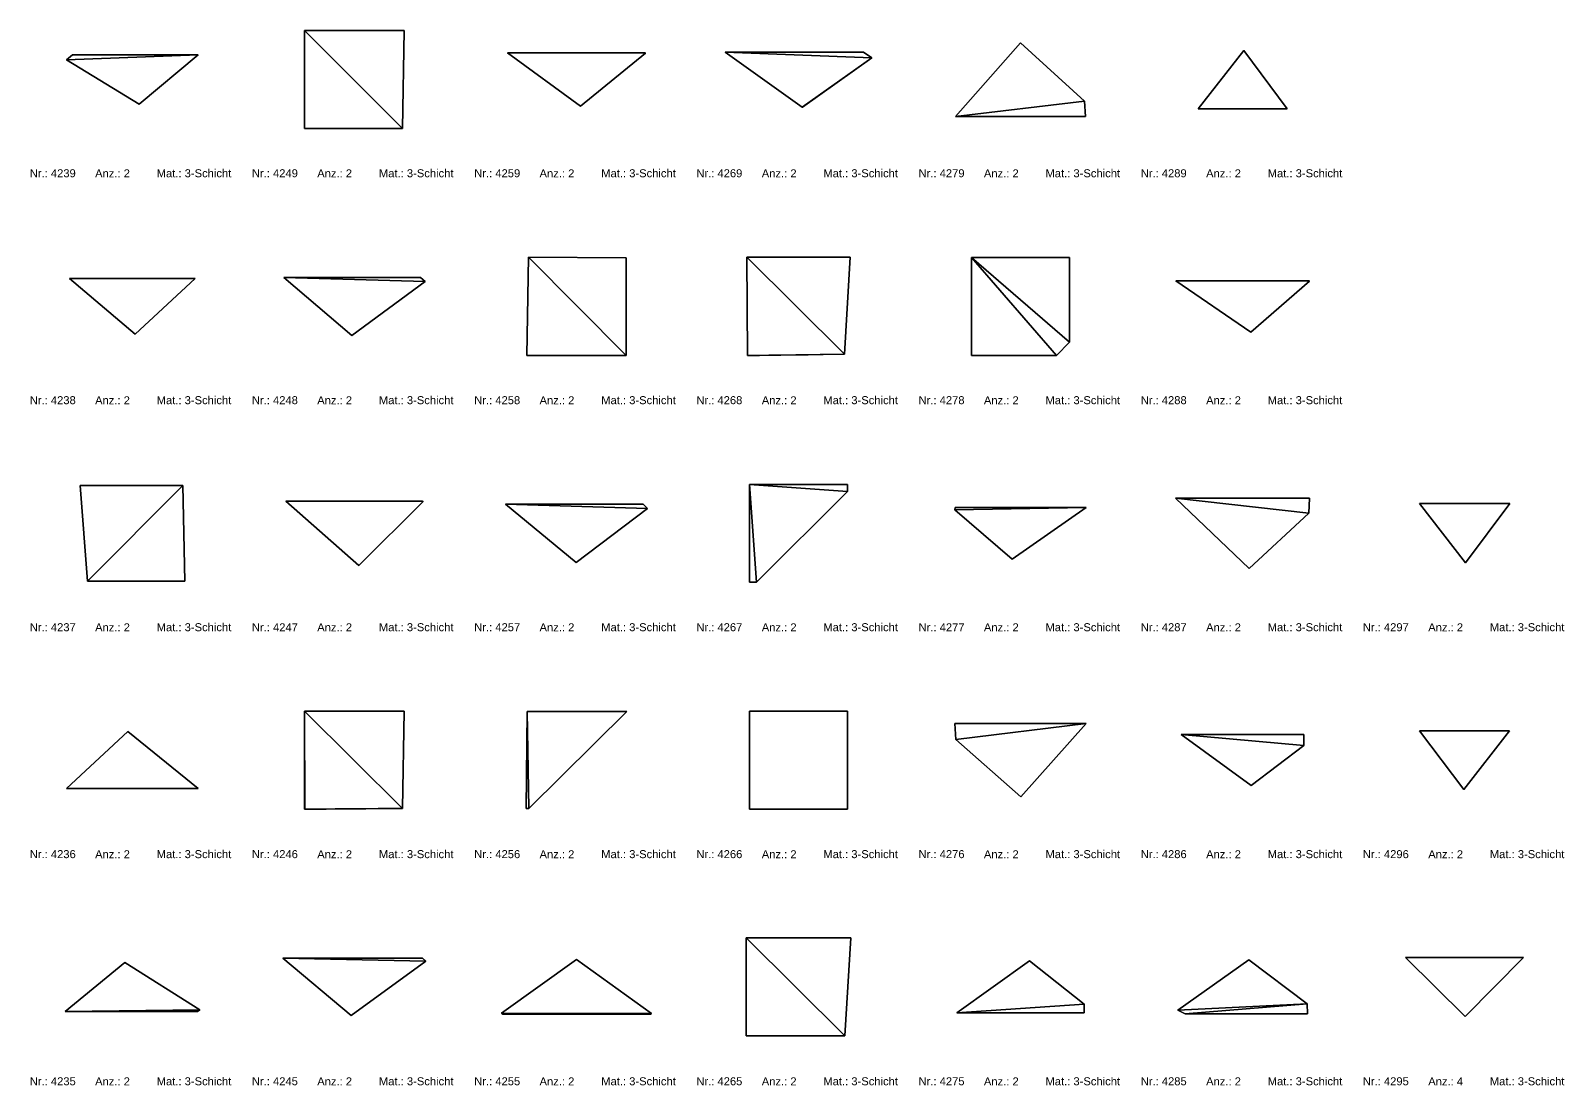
# Model space of a CAD drawing. Header units: millimetres. Extents: x -1099 to 66227, y -20588 to 1633.
# Drawn here: x 50685 to 66227, y -9081 to 1614 of the extents above; entities that cross this region are included whole.
import ezdxf

# ---------------------------------------------------------------- set-up
doc = ezdxf.new("R2010")
doc.units = ezdxf.units.MM
doc.header["$LTSCALE"] = 12.5
doc.layers.add('CURVES', color=1, linetype='Continuous', true_color=0xff0000)
doc.layers.add('TEXT', color=1, linetype='Continuous', true_color=0xff0000)
doc.styles.add('ARIAL_REGULAR', font='arial.ttf')

msp = doc.modelspace()

# ---------------------------------------------------------------- texts
at = {"layer": 'TEXT', "attachment_point": 7, "style": 'ARIAL_REGULAR'}
for s, insert, char_height, width in [('Nr.: 4239', (50676, 126), 81.1, 1080.49), ('Anz.: 2', (51338, 126), 81.1, 853.81), ('Mat.: 3-Schicht', (51962, 126), 81.15, 1665.28), ('Nr.: 4249', (52927, 126), 81.1, 1080.49), ('Anz.: 2', (53589, 126), 81.1, 853.81), ('Mat.: 3-Schicht', (54214, 126), 81.15, 1665.28), ('Nr.: 4259', (55180, 126), 81.1, 1080.49), ('Anz.: 2', (55842, 126), 81.1, 853.81), ('Mat.: 3-Schicht', (56467, 126), 81.15, 1665.28), ('Nr.: 4269', (57431, 126), 81.1, 1080.49), ('Anz.: 2', (58094, 126), 81.1, 853.81), ('Mat.: 3-Schicht', (58718, 126), 81.15, 1665.28), ('Nr.: 4279', (59683, 126), 81.1, 1080.49), ('Anz.: 2', (60345, 126), 81.1, 853.81), ('Mat.: 3-Schicht', (60969, 126), 81.15, 1665.28), ('Nr.: 4289', (61934, 126), 81.1, 1080.49), ('Anz.: 2', (62597, 126), 81.1, 853.81), ('Mat.: 3-Schicht', (63221, 126), 81.15, 1665.28), ('Nr.: 4238', (50676, -2175), 81.1, 1080.49), ('Anz.: 2', (51338, -2175), 81.1, 853.81), ('Mat.: 3-Schicht', (51962, -2175), 81.15, 1665.28), ('Nr.: 4248', (52927, -2175), 81.1, 1080.49), ('Anz.: 2', (53589, -2175), 81.1, 853.81), ('Mat.: 3-Schicht', (54214, -2175), 81.15, 1665.28), ('Nr.: 4258', (55180, -2175), 81.1, 1080.49), ('Anz.: 2', (55842, -2175), 81.1, 853.81), ('Mat.: 3-Schicht', (56467, -2175), 81.15, 1665.28), ('Nr.: 4268', (57431, -2175), 81.1, 1080.49), ('Anz.: 2', (58094, -2175), 81.1, 853.81), ('Mat.: 3-Schicht', (58718, -2175), 81.15, 1665.28), ('Nr.: 4278', (59683, -2175), 81.1, 1080.49), ('Anz.: 2', (60345, -2175), 81.1, 853.81), ('Mat.: 3-Schicht', (60969, -2175), 81.15, 1665.28), ('Nr.: 4288', (61934, -2175), 81.1, 1080.49), ('Anz.: 2', (62597, -2175), 81.1, 853.81), ('Mat.: 3-Schicht', (63221, -2175), 81.15, 1665.28), ('Nr.: 4237', (50676, -4477), 81.1, 1079.61), ('Anz.: 2', (51338, -4477), 81.1, 853.81), ('Mat.: 3-Schicht', (51962, -4477), 81.15, 1665.28), ('Nr.: 4247', (52927, -4477), 81.1, 1079.61), ('Anz.: 2', (53589, -4477), 81.1, 853.81), ('Mat.: 3-Schicht', (54214, -4477), 81.15, 1665.28), ('Nr.: 4257', (55180, -4477), 81.1, 1079.61), ('Anz.: 2', (55842, -4477), 81.1, 853.81), ('Mat.: 3-Schicht', (56467, -4477), 81.15, 1665.28), ('Nr.: 4267', (57431, -4477), 81.1, 1079.61), ('Anz.: 2', (58094, -4477), 81.1, 853.81), ('Mat.: 3-Schicht', (58718, -4477), 81.15, 1665.28), ('Nr.: 4277', (59683, -4477), 81.1, 1079.61), ('Anz.: 2', (60345, -4477), 81.1, 853.81), ('Mat.: 3-Schicht', (60969, -4477), 81.15, 1665.28), ('Nr.: 4287', (61934, -4477), 81.1, 1079.61), ('Anz.: 2', (62597, -4477), 81.1, 853.81), ('Mat.: 3-Schicht', (63221, -4477), 81.15, 1665.28), ('Nr.: 4297', (64185, -4477), 81.1, 1079.61), ('Anz.: 2', (64848, -4477), 81.1, 853.81), ('Mat.: 3-Schicht', (65472, -4477), 81.15, 1665.28), ('Nr.: 4236', (50676, -6778), 81.1, 1079.61), ('Anz.: 2', (51338, -6778), 81.1, 853.81), ('Mat.: 3-Schicht', (51962, -6778), 81.15, 1665.28), ('Nr.: 4246', (52927, -6778), 81.1, 1079.61), ('Anz.: 2', (53589, -6778), 81.1, 853.81), ('Mat.: 3-Schicht', (54214, -6778), 81.15, 1665.28), ('Nr.: 4256', (55180, -6778), 81.1, 1079.61), ('Anz.: 2', (55842, -6778), 81.1, 853.81), ('Mat.: 3-Schicht', (56467, -6778), 81.15, 1665.28), ('Nr.: 4266', (57431, -6778), 81.1, 1079.61), ('Anz.: 2', (58094, -6778), 81.1, 853.81), ('Mat.: 3-Schicht', (58718, -6778), 81.15, 1665.28), ('Nr.: 4276', (59683, -6778), 81.1, 1079.61), ('Anz.: 2', (60345, -6778), 81.1, 853.81), ('Mat.: 3-Schicht', (60969, -6778), 81.15, 1665.28), ('Nr.: 4286', (61934, -6778), 81.1, 1079.61), ('Anz.: 2', (62597, -6778), 81.1, 853.81), ('Mat.: 3-Schicht', (63221, -6778), 81.15, 1665.28), ('Nr.: 4296', (64185, -6778), 81.1, 1079.61), ('Anz.: 2', (64848, -6778), 81.1, 853.81), ('Mat.: 3-Schicht', (65472, -6778), 81.15, 1665.28), ('Nr.: 4235', (50676, -9081), 81.1, 1081.37), ('Anz.: 2', (51338, -9081), 81.1, 853.81), ('Mat.: 3-Schicht', (51962, -9081), 81.15, 1665.28), ('Nr.: 4245', (52927, -9081), 81.1, 1081.37), ('Anz.: 2', (53589, -9081), 81.1, 853.81), ('Mat.: 3-Schicht', (54214, -9081), 81.15, 1665.28), ('Nr.: 4255', (55180, -9081), 81.1, 1081.37), ('Anz.: 2', (55842, -9081), 81.1, 853.81), ('Mat.: 3-Schicht', (56467, -9081), 81.15, 1665.28), ('Nr.: 4265', (57431, -9081), 81.1, 1081.37), ('Anz.: 2', (58094, -9081), 81.1, 853.81), ('Mat.: 3-Schicht', (58718, -9081), 81.15, 1665.28), ('Nr.: 4275', (59683, -9081), 81.1, 1081.37), ('Anz.: 2', (60345, -9081), 81.1, 853.81), ('Mat.: 3-Schicht', (60969, -9081), 81.15, 1665.28), ('Nr.: 4285', (61934, -9081), 81.1, 1081.37), ('Anz.: 2', (62597, -9081), 81.1, 853.81), ('Mat.: 3-Schicht', (63221, -9081), 81.15, 1665.28), ('Nr.: 4295', (64185, -9081), 81.1, 1081.37), ('Anz.: 4', (64848, -9081), 81.1, 854.69), ('Mat.: 3-Schicht', (65472, -9081), 81.15, 1665.28)]:
    msp.add_mtext(s, dxfattribs=dict(at, insert=insert, char_height=char_height, width=width))

# ---------------------------------------------------------------- meshes
at = {"layer": 'CURVES'}
mesh = msp.add_polyface(dxfattribs=at)
corners = [(54471, 1614), (54471, 1614), (54471, 1614), (53461, 1614), (53461, 1614), (53461, 1614), (53461, 1614, 100), (53461, 1614, 100), (53461, 1614, 100), (54471, 1614, 100), (54471, 1614, 100), (54471, 1614, 100), (53461, 620), (53461, 620), (53461, 620), (53461, 620, 100), (53461, 620, 100), (53461, 620, 100), (54452, 620), (54452, 620), (54452, 620), (54452, 620, 100), (54452, 620, 100), (54452, 620, 100)]
mesh.append_faces([[corners[k] for k in face] for face in [(9, 0, 4, 7), (3, 13, 15, 8), (16, 12, 19, 21), (11, 22, 18, 1), (5, 20, 14, 14), (20, 5, 2, 2), (23, 6, 17, 17), (6, 23, 10, 10)]])
mesh = msp.add_polyface(dxfattribs=at)
corners = [(61365, 900), (61365, 900), (61365, 900), (60715, 1490), (60715, 1490), (60715, 1490), (60715, 1490, 100), (60715, 1490, 100), (60715, 1490, 100), (61365, 900, 100), (61365, 900, 100), (61365, 900, 100), (60056, 744), (60056, 744), (60056, 744), (60056, 744, 100), (60056, 744, 100), (60056, 744, 100), (61375, 744), (61375, 744), (61375, 744), (61375, 744, 100), (61375, 744, 100), (61375, 744, 100)]
mesh.append_faces([[corners[k] for k in face] for face in [(0, 4, 7, 9), (8, 3, 13, 15), (16, 12, 19, 21), (18, 1, 11, 22), (2, 20, 14, 14), (14, 5, 2, 2), (10, 6, 17, 17), (17, 23, 10, 10)]])
mesh = msp.add_polyface(dxfattribs=at)
corners = [(62980, 1414), (62980, 1414), (62980, 1414), (62515, 820), (62515, 820), (62515, 820), (62515, 820, 100), (62515, 820, 100), (62515, 820, 100), (62980, 1414, 100), (62980, 1414, 100), (62980, 1414, 100), (63417, 820), (63417, 820), (63417, 820), (63417, 820, 100), (63417, 820, 100), (63417, 820, 100)]
mesh.append_faces([[corners[k] for k in face] for face in [(0, 4, 7, 9), (8, 3, 13, 15), (12, 1, 11, 16), (14, 5, 2, 2), (10, 6, 17, 17)]])
mesh = msp.add_polyface(dxfattribs=at)
corners = [(52383, 1367), (52383, 1367), (52383, 1367), (51110, 1367), (51110, 1367), (51110, 1367), (51110, 1367, 100), (51110, 1367, 100), (51110, 1367, 100), (52383, 1367, 100), (52383, 1367, 100), (52383, 1367, 100), (51049, 1317), (51049, 1317), (51049, 1317), (51049, 1317, 100), (51049, 1317, 100), (51049, 1317, 100), (51784, 867), (51784, 867), (51784, 867), (51784, 867, 100), (51784, 867, 100), (51784, 867, 100)]
mesh.append_faces([[corners[k] for k in face] for face in [(9, 0, 4, 7), (3, 13, 15, 8), (16, 12, 19, 21), (18, 1, 11, 22), (2, 20, 14, 14), (14, 5, 2, 2), (10, 6, 17, 17), (17, 23, 10, 10)]])
mesh = msp.add_polyface(dxfattribs=at)
corners = [(56915, 1386, 50), (56915, 1386, 25), (56915, 1386, 50), (56915, 1386, 25), (56915, 1386, 12), (56915, 1386, 25), (56915, 1386, 12), (56913, 1387, 50), (56913, 1387, 50), (56913, 1387, 25), (56913, 1387, 25), (56913, 1388, 25), (56913, 1387, 12), (56913, 1388, 12), (56913, 1387, 75), (56913, 1387, 75), (56913, 1387, 88), (56913, 1388, 75), (56913, 1388, 88), (56915, 1386, 75), (56915, 1386, 75), (56915, 1386, 88), (56915, 1386, 75), (56915, 1386, 88), (56913, 1388), (56913, 1388), (56913, 1388), (55517, 1388), (55517, 1388), (55517, 1388), (55517, 1388, 100), (55517, 1388, 100), (55517, 1388, 100), (56913, 1388, 100), (56913, 1388, 100), (56913, 1388, 100), (56257, 847), (56257, 847), (56257, 847), (56257, 847, 100), (56257, 847, 100), (56257, 847, 100), (56915, 1386), (56915, 1386), (56915, 1386), (56915, 1386, 100), (56915, 1386, 100), (56915, 1386, 100)]
mesh.append_faces([[corners[k] for k in face] for face in [(24, 28, 31, 33), (39, 32, 27, 37), (40, 36, 43, 45), (21, 23, 22, 20), (19, 20, 2, 0), (0, 2, 3, 1), (3, 5, 6, 4), (18, 16, 15, 17), (15, 14, 7, 8), (8, 7, 9, 10), (11, 10, 12, 13), (5, 42, 6, 6), (4, 6, 42, 42), (5, 22, 46, 42), (1, 3, 4, 4), (9, 1, 4, 12), (5, 3, 2, 2), (42, 25, 12, 4), (22, 5, 2, 2), (23, 46, 22, 22), (21, 46, 23, 23), (2, 20, 22, 22), (35, 46, 21, 16), (20, 19, 21, 21), (19, 0, 7, 14), (19, 14, 16, 21), (0, 1, 9, 7), (12, 10, 9, 9), (11, 13, 25, 25), (11, 25, 17, 17), (25, 13, 12, 12), (11, 8, 10, 10), (17, 15, 8, 8), (16, 14, 15, 15), (16, 18, 35, 35), (17, 35, 18, 18), (35, 17, 25, 25), (17, 8, 11, 11), (29, 44, 38, 38), (44, 29, 26, 26), (47, 30, 41, 41), (30, 47, 34, 34)]])
mesh = msp.add_polyface(dxfattribs=at)
corners = [(59126, 1396), (59126, 1396), (59126, 1396), (57724, 1396), (57724, 1396), (57724, 1396), (57724, 1396, 100), (57724, 1396, 100), (57724, 1396, 100), (59126, 1396, 100), (59126, 1396, 100), (59126, 1396, 100), (58505, 838), (58505, 838), (58505, 838), (58505, 838, 100), (58505, 838, 100), (58505, 838, 100), (58506, 838), (58506, 838), (58506, 838), (58506, 838, 100), (58506, 838, 100), (58506, 838, 100), (59208, 1339), (59208, 1339), (59208, 1339), (59208, 1339, 100), (59208, 1339, 100), (59208, 1339, 100)]
mesh.append_faces([[corners[k] for k in face] for face in [(7, 9, 0, 4), (3, 13, 15, 8), (16, 12, 19, 21), (27, 22, 18, 18), (18, 25, 27, 27), (11, 28, 24, 24), (24, 1, 11, 11), (26, 20, 14, 14), (2, 26, 5, 5), (14, 5, 26, 26), (29, 6, 17, 17), (6, 29, 10, 10), (23, 29, 17, 17)]])
mesh = msp.add_polyface(dxfattribs=at)
corners = [(56720, -690), (56720, -690), (56720, -690), (55730, -684), (55730, -684), (55730, -684), (55730, -684, 100), (55730, -684, 100), (55730, -684, 100), (56720, -690, 100), (56720, -690, 100), (56720, -690, 100), (55712, -1681), (55712, -1681), (55712, -1681), (55712, -1681, 100), (55712, -1681, 100), (55712, -1681, 100), (56720, -1681), (56720, -1681), (56720, -1681), (56720, -1681, 100), (56720, -1681, 100), (56720, -1681, 100)]
mesh.append_faces([[corners[k] for k in face] for face in [(9, 0, 4, 7), (8, 3, 13, 15), (16, 12, 19, 21), (22, 18, 1, 11), (5, 20, 14, 14), (20, 5, 2, 2), (23, 6, 17, 17), (6, 23, 10, 10)]])
mesh = msp.add_polyface(dxfattribs=at)
corners = [(58440, -1674, 50), (57950, -1681, 50), (57950, -1681, 25), (57950, -1681, 50), (57950, -1681, 25), (57950, -1681, 12), (57949, -1681, 25), (57949, -1681, 12), (57949, -1681, 6), (57949, -1681, 12), (57949, -1681, 6), (57949, -1681, 3), (57949, -1681, 6), (57949, -1681, 3), (58440, -1674, 25), (58072, -1679, 50), (58072, -1679, 25), (58686, -1671, 50), (58072, -1679, 12), (57950, -1681, 25), (57950, -1681, 12), (57950, -1681, 12), (58072, -1679, 6), (57981, -1680, 12), (57950, -1681, 6), (57981, -1680, 6), (58440, -1674, 12), (58256, -1677, 25), (58256, -1677, 12), (58686, -1671, 25), (58563, -1673, 50), (58563, -1673, 25), (57981, -1680, 3), (57950, -1681, 6), (57950, -1681, 3), (57950, -1681, 3), (57950, -1681, 12), (57950, -1681, 6), (57950, -1681, 6), (57950, -1681, 25), (57950, -1681, 12), (57981, -1680, 2), (57958, -1681, 3), (57950, -1681, 2), (57958, -1681, 2), (58072, -1679, 3), (58027, -1680, 6), (58027, -1680, 3), (58256, -1677, 6), (58164, -1678, 12), (58164, -1678, 6), (58440, -1674, 75), (57950, -1681, 75), (58072, -1679, 75), (58072, -1679, 88), (57950, -1681, 88), (57950, -1681, 75), (57950, -1681, 88), (57950, -1681, 75), (58072, -1679, 94), (57950, -1681, 94), (57981, -1680, 88), (57981, -1680, 94), (58440, -1674, 88), (58256, -1677, 75), (58256, -1677, 88), (58686, -1671, 75), (58563, -1673, 75), (57981, -1680, 97), (57950, -1681, 97), (57950, -1681, 94), (57950, -1681, 97), (57950, -1681, 94), (57950, -1681, 88), (57950, -1681, 94), (57950, -1681, 88), (57950, -1681, 75), (57950, -1681, 88), (57981, -1680, 98), (57950, -1681, 98), (57958, -1681, 97), (57958, -1681, 98), (58072, -1679, 97), (58027, -1680, 94), (58027, -1680, 97), (58256, -1677, 94), (58164, -1678, 88), (58164, -1678, 94), (57949, -1681, 75), (57949, -1681, 88), (57949, -1681, 94), (57949, -1681, 88), (57949, -1681, 94), (57949, -1681, 97), (57949, -1681, 94), (57949, -1681, 97), (58990, -684), (58990, -684), (58990, -684), (57942, -684), (57942, -684), (57942, -684), (57942, -684, 100), (57942, -684, 100), (57942, -684, 100), (58990, -684, 100), (58990, -684, 100), (58990, -684, 100), (57949, -1681), (57949, -1681), (57949, -1681), (57949, -1681, 100), (57949, -1681, 100), (57949, -1681, 100), (58932, -1668), (58932, -1668), (58932, -1668), (58932, -1668, 100), (58932, -1668, 100), (58932, -1668, 100), (57950, -1681), (57950, -1681), (57950, -1681, 100), (57950, -1681, 100)]
mesh.append_faces([[corners[k] for k in face] for face in [(96, 100, 103, 105), (111, 104, 99, 109), (87, 59, 54, 86), (85, 87, 86, 65), (86, 54, 53, 53), (64, 65, 86, 86), (53, 64, 86, 86), (63, 65, 64, 51), (84, 68, 62, 83), (82, 84, 83, 59), (81, 79, 71, 80), (78, 81, 80, 68), (71, 69, 60, 70), (80, 71, 70, 70), (62, 68, 80, 80), (70, 62, 80, 80), (70, 60, 57, 57), (61, 62, 70, 70), (57, 61, 70, 70), (83, 62, 61, 61), (54, 59, 83, 83), (61, 54, 83, 83), (74, 72, 55, 73), (60, 74, 73, 57), (73, 55, 52, 52), (56, 57, 73, 73), (52, 56, 73, 73), (61, 57, 56, 56), (53, 54, 61, 61), (56, 53, 61, 61), (56, 52, 1, 1), (15, 53, 56, 56), (1, 15, 56, 56), (64, 53, 15, 15), (0, 51, 64, 64), (15, 0, 64, 64), (77, 75, 58, 76), (55, 77, 76, 52), (93, 95, 94, 92), (90, 92, 91, 89), (75, 89, 88, 58), (76, 58, 3, 3), (1, 52, 76, 76), (3, 1, 76, 76), (39, 2, 1, 1), (3, 4, 39, 39), (1, 3, 39, 39), (4, 6, 7, 5), (7, 9, 10, 8), (10, 12, 13, 11), (2, 39, 40, 20), (39, 4, 5, 40), (27, 14, 0, 0), (15, 16, 27, 27), (0, 15, 27, 27), (19, 16, 15, 15), (1, 2, 19, 19), (15, 1, 19, 19), (23, 18, 16, 16), (19, 21, 23, 23), (16, 19, 23, 23), (36, 21, 19, 19), (2, 20, 36, 36), (19, 2, 36, 36), (21, 36, 38, 24), (36, 20, 37, 38), (46, 22, 18, 18), (23, 25, 46, 46), (18, 23, 46, 46), (33, 25, 23, 23), (21, 24, 33, 33), (23, 21, 33, 33), (42, 32, 25, 25), (33, 35, 42, 42), (25, 33, 42, 42), (33, 24, 34, 35), (32, 42, 44, 41), (42, 35, 43, 44), (22, 46, 47, 45), (46, 25, 32, 47), (14, 27, 28, 26), (49, 28, 27, 27), (16, 18, 49, 49), (27, 16, 49, 49), (28, 49, 50, 48), (49, 18, 22, 50), (67, 51, 0, 30), (66, 67, 30, 17), (17, 30, 31, 29), (30, 0, 14, 31), (12, 108, 13, 13), (11, 13, 108, 108), (11, 108, 37, 37), (112, 108, 12, 94), (12, 10, 9, 9), (5, 7, 8, 8), (8, 10, 11, 11), (6, 9, 7, 7), (8, 11, 37, 37), (9, 91, 94, 12), (34, 38, 37, 37), (38, 34, 24, 24), (120, 34, 37, 37), (37, 20, 40, 40), (40, 5, 37, 37), (3, 6, 4, 4), (8, 37, 5, 5), (120, 37, 108, 108), (91, 9, 6, 88), (91, 92, 94, 94), (91, 88, 89, 89), (93, 112, 95, 95), (94, 95, 112, 112), (93, 92, 90, 90), (72, 93, 90, 90), (72, 112, 93, 93), (90, 89, 75, 75), (88, 3, 58, 58), (72, 75, 77, 77), (77, 55, 72, 72), (69, 74, 60, 60), (72, 74, 69, 69), (122, 112, 72, 72), (90, 75, 72, 72), (88, 6, 3, 3), (69, 122, 72, 72), (44, 43, 120, 120), (34, 120, 43, 43), (120, 41, 44, 44), (41, 120, 45, 45), (41, 45, 47, 47), (47, 32, 41, 41), (45, 120, 115, 115), (34, 43, 35, 35), (50, 22, 45, 45), (26, 48, 115, 115), (45, 48, 50, 50), (45, 115, 48, 48), (48, 26, 28, 28), (26, 31, 14, 14), (26, 29, 31, 31), (29, 26, 115, 115), (29, 115, 17, 17), (78, 68, 84, 84), (69, 79, 122, 122), (81, 122, 79, 79), (122, 78, 82, 82), (122, 81, 78, 78), (84, 82, 78, 78), (117, 122, 82, 82), (82, 59, 87, 87), (69, 71, 79, 79), (63, 51, 67, 67), (117, 66, 17, 17), (63, 67, 66, 66), (117, 85, 63, 63), (65, 63, 85, 85), (66, 117, 63, 63), (85, 117, 82, 82), (87, 85, 82, 82), (117, 17, 115, 115), (107, 118, 114, 97), (101, 121, 110, 110), (98, 116, 101, 101), (121, 101, 116, 116), (123, 102, 113, 113), (102, 119, 106, 106), (123, 119, 102, 102)]])
mesh = msp.add_polyface(dxfattribs=at)
corners = [(61213, -687), (61213, -687), (61213, -687), (60218, -687), (60218, -687), (60218, -687), (60218, -687, 100), (60218, -687, 100), (60218, -687, 100), (61213, -687, 100), (61213, -687, 100), (61213, -687, 100), (60218, -1679), (60218, -1679), (60218, -1679), (60218, -1679, 100), (60218, -1679, 100), (60218, -1679, 100), (61081, -1679), (61081, -1679), (61081, -1679), (61081, -1679, 100), (61081, -1679, 100), (61081, -1679, 100), (61213, -1546), (61213, -1546), (61213, -1546), (61213, -1546, 100), (61213, -1546, 100), (61213, -1546, 100)]
mesh.append_faces([[corners[k] for k in face] for face in [(9, 0, 4, 7), (3, 13, 15, 8), (16, 12, 19, 21), (22, 18, 25, 27), (11, 28, 24, 1), (5, 20, 14, 14), (2, 26, 5, 5), (20, 5, 26, 26), (23, 6, 17, 17), (6, 29, 10, 10), (23, 29, 6, 6)]])
mesh = msp.add_polyface(dxfattribs=at)
corners = [(52352, -900), (52352, -900), (52352, -900), (51080, -900), (51080, -900), (51080, -900), (51080, -900, 100), (51080, -900, 100), (51080, -900, 100), (52352, -900, 100), (52352, -900, 100), (52352, -900, 100), (51743, -1465), (51743, -1465), (51743, -1465), (51743, -1465, 100), (51743, -1465, 100), (51743, -1465, 100)]
mesh.append_faces([[corners[k] for k in face] for face in [(9, 0, 4, 7), (3, 13, 15, 8), (12, 1, 11, 16), (2, 14, 5, 5), (10, 6, 17, 17)]])
mesh = msp.add_polyface(dxfattribs=at)
corners = [(54636, -890), (54636, -890), (54636, -890), (53249, -890), (53249, -890), (53249, -890), (53249, -890, 100), (53249, -890, 100), (53249, -890, 100), (54636, -890, 100), (54636, -890, 100), (54636, -890, 100), (53939, -1476), (53939, -1476), (53939, -1476), (53939, -1476, 100), (53939, -1476, 100), (53939, -1476, 100), (54683, -930), (54683, -930), (54683, -930), (54683, -930, 100), (54683, -930, 100), (54683, -930, 100)]
mesh.append_faces([[corners[k] for k in face] for face in [(9, 0, 4, 7), (8, 3, 13, 15), (16, 12, 19, 21), (22, 18, 1, 11), (5, 20, 14, 14), (20, 5, 2, 2), (23, 6, 17, 17), (6, 23, 10, 10)]])
mesh = msp.add_polyface(dxfattribs=at)
corners = [(63642, -922), (63642, -922), (63642, -922), (62289, -922), (62289, -922), (62289, -922), (62289, -922, 100), (62289, -922, 100), (62289, -922, 100), (63642, -922, 100), (63642, -922, 100), (63642, -922, 100), (63049, -1444), (63049, -1444), (63049, -1444), (63049, -1444, 100), (63049, -1444, 100), (63049, -1444, 100), (63643, -928), (63643, -928), (63643, -928), (63643, -928, 100), (63643, -928, 100), (63643, -928, 100)]
mesh.append_faces([[corners[k] for k in face] for face in [(9, 0, 4, 7), (8, 3, 13, 15), (16, 12, 19, 21), (22, 18, 1, 11), (5, 20, 14, 14), (20, 5, 2, 2), (23, 6, 17, 17), (6, 23, 10, 10)]])
mesh = msp.add_polyface(dxfattribs=at)
corners = [(52228, -2997), (52228, -2997), (52228, -2997), (51185, -2997), (51185, -2997), (51185, -2997), (51185, -2997, 100), (51185, -2997, 100), (51185, -2997, 100), (52228, -2997, 100), (52228, -2997, 100), (52228, -2997, 100), (51260, -3969), (51260, -3969), (51260, -3969), (51260, -3969, 100), (51260, -3969, 100), (51260, -3969, 100), (52248, -3969), (52248, -3969), (52248, -3969), (52248, -3969, 100), (52248, -3969, 100), (52248, -3969, 100)]
mesh.append_faces([[corners[k] for k in face] for face in [(9, 0, 4, 7), (8, 3, 13, 15), (16, 12, 19, 21), (22, 18, 1, 11), (2, 20, 14, 14), (14, 5, 2, 2), (10, 6, 17, 17), (17, 23, 10, 10)]])
mesh = msp.add_polyface(dxfattribs=at)
corners = [(58962, -2987), (58962, -2987), (58962, -2987), (57969, -2987), (57969, -2987), (57969, -2987), (57969, -2987, 100), (57969, -2987, 100), (57969, -2987, 100), (58962, -2987, 100), (58962, -2987, 100), (58962, -2987, 100), (57969, -3978), (57969, -3978), (57969, -3978), (57969, -3978, 100), (57969, -3978, 100), (57969, -3978, 100), (58042, -3978), (58042, -3978), (58042, -3978), (58042, -3978, 100), (58042, -3978, 100), (58042, -3978, 100), (58962, -3059), (58962, -3059), (58962, -3059), (58962, -3059, 100), (58962, -3059, 100), (58962, -3059, 100)]
mesh.append_faces([[corners[k] for k in face] for face in [(7, 9, 0, 4), (15, 8, 3, 13), (21, 16, 12, 19), (27, 22, 18, 25), (11, 28, 24, 1), (5, 20, 14, 14), (2, 26, 5, 5), (20, 5, 26, 26), (23, 6, 17, 17), (6, 29, 10, 10), (23, 29, 6, 6)]])
mesh = msp.add_polyface(dxfattribs=at)
corners = [(54657, -3156), (54657, -3156), (54657, -3156), (53270, -3156), (53270, -3156), (53270, -3156), (53270, -3156, 100), (53270, -3156, 100), (53270, -3156, 100), (54657, -3156, 100), (54657, -3156, 100), (54657, -3156, 100), (54011, -3810), (54011, -3810), (54011, -3810), (54011, -3810, 100), (54011, -3810, 100), (54011, -3810, 100), (54662, -3159), (54662, -3159), (54662, -3159), (54662, -3159, 100), (54662, -3159, 100), (54662, -3159, 100)]
mesh.append_faces([[corners[k] for k in face] for face in [(9, 0, 4, 7), (8, 3, 13, 15), (16, 12, 19, 21), (22, 18, 1, 11), (5, 20, 14, 14), (20, 5, 2, 2), (23, 6, 17, 17), (6, 23, 10, 10)]])
mesh = msp.add_polyface(dxfattribs=at)
corners = [(56891, -3187), (56891, -3187), (56891, -3187), (55496, -3187), (55496, -3187), (55496, -3187), (55496, -3187, 100), (55496, -3187, 100), (55496, -3187, 100), (56891, -3187, 100), (56891, -3187, 100), (56891, -3187, 100), (56214, -3779), (56214, -3779), (56214, -3779), (56214, -3779, 100), (56214, -3779, 100), (56214, -3779, 100), (56937, -3230), (56937, -3230), (56937, -3230), (56937, -3230, 100), (56937, -3230, 100), (56937, -3230, 100)]
mesh.append_faces([[corners[k] for k in face] for face in [(9, 0, 4, 7), (15, 8, 3, 13), (16, 12, 19, 21), (11, 22, 18, 1), (5, 20, 14, 14), (20, 5, 2, 2), (23, 6, 17, 17), (6, 23, 10, 10)]])
mesh = msp.add_polyface(dxfattribs=at)
corners = [(61380, -3220), (61380, -3220), (61380, -3220), (60054, -3220), (60054, -3220), (60054, -3220), (60054, -3220, 100), (60054, -3220, 100), (60054, -3220, 100), (61380, -3220, 100), (61380, -3220, 100), (61380, -3220, 100), (60052, -3246), (60052, -3246), (60052, -3246), (60052, -3246, 100), (60052, -3246, 100), (60052, -3246, 100), (60630, -3745), (60630, -3745), (60630, -3745), (60630, -3745, 100), (60630, -3745, 100), (60630, -3745, 100)]
mesh.append_faces([[corners[k] for k in face] for face in [(0, 4, 7, 9), (3, 13, 15, 8), (16, 12, 19, 21), (18, 1, 11, 22), (2, 20, 14, 14), (14, 5, 2, 2), (10, 6, 17, 17), (17, 23, 10, 10)]])
mesh = msp.add_polyface(dxfattribs=at)
corners = [(63645, -3126), (63645, -3126), (63645, -3126), (62287, -3126), (62287, -3126), (62287, -3126), (62287, -3126, 100), (62287, -3126, 100), (62287, -3126, 100), (63645, -3126, 100), (63645, -3126, 100), (63645, -3126, 100), (63032, -3839), (63032, -3839), (63032, -3839), (63032, -3839, 100), (63032, -3839, 100), (63032, -3839, 100), (63637, -3280), (63637, -3280), (63637, -3280), (63637, -3280, 100), (63637, -3280, 100), (63637, -3280, 100)]
mesh.append_faces([[corners[k] for k in face] for face in [(9, 0, 4, 7), (8, 3, 13, 15), (16, 12, 19, 21), (22, 18, 1, 11), (5, 20, 14, 14), (20, 5, 2, 2), (23, 6, 17, 17), (6, 23, 10, 10)]])
mesh = msp.add_polyface(dxfattribs=at)
corners = [(65674, -3182), (65674, -3182), (65674, -3182), (64758, -3182), (64758, -3182), (64758, -3182), (64758, -3182, 100), (64758, -3182, 100), (64758, -3182, 100), (65674, -3182, 100), (65674, -3182, 100), (65674, -3182, 100), (65225, -3784), (65225, -3784), (65225, -3784), (65225, -3784, 100), (65225, -3784, 100), (65225, -3784, 100)]
mesh.append_faces([[corners[k] for k in face] for face in [(0, 4, 7, 9), (13, 8, 3, 3), (8, 13, 15, 15), (11, 16, 12, 12), (12, 1, 11, 11), (2, 14, 5, 5), (10, 6, 17, 17)]])
mesh = msp.add_polyface(dxfattribs=at)
corners = [(53957, -6277, 50), (53463, -6281, 50), (53463, -6281, 25), (53462, -6281, 50), (53462, -6281, 25), (53462, -6281, 12), (53461, -6281, 25), (53461, -6281, 12), (53461, -6281, 6), (53461, -6281, 12), (53461, -6281, 6), (53957, -6277, 25), (53586, -6280, 50), (53586, -6280, 25), (54205, -6275, 50), (53586, -6280, 12), (53463, -6281, 25), (53463, -6281, 12), (53463, -6281, 12), (53586, -6280, 6), (53493, -6280, 12), (53463, -6281, 6), (53493, -6280, 6), (53957, -6277, 12), (53771, -6278, 25), (53771, -6278, 12), (54205, -6275, 25), (54081, -6276, 50), (54081, -6276, 25), (53493, -6280, 3), (53463, -6281, 6), (53463, -6281, 3), (53463, -6281, 3), (53463, -6281, 12), (53463, -6281, 6), (53463, -6281, 6), (53462, -6281, 25), (53462, -6281, 12), (53493, -6280, 2), (53470, -6281, 3), (53463, -6281, 2), (53470, -6281, 2), (53586, -6280, 3), (53540, -6280, 6), (53540, -6280, 3), (53771, -6278, 6), (53679, -6279, 12), (53679, -6279, 6), (53957, -6277, 75), (53463, -6281, 75), (53586, -6280, 75), (53586, -6280, 88), (53463, -6281, 88), (53463, -6281, 75), (53463, -6281, 88), (53462, -6281, 75), (53586, -6280, 94), (53463, -6281, 94), (53493, -6280, 88), (53493, -6280, 94), (53957, -6277, 88), (53771, -6278, 75), (53771, -6278, 88), (54205, -6275, 75), (54081, -6276, 75), (53493, -6280, 97), (53463, -6281, 97), (53463, -6281, 94), (53463, -6281, 97), (53463, -6281, 94), (53463, -6281, 88), (53463, -6281, 94), (53462, -6281, 88), (53462, -6281, 75), (53462, -6281, 88), (53493, -6280, 98), (53463, -6281, 98), (53470, -6281, 97), (53470, -6281, 98), (53586, -6280, 97), (53540, -6280, 94), (53540, -6280, 97), (53771, -6278, 94), (53679, -6279, 88), (53679, -6279, 94), (53461, -6281, 75), (53461, -6281, 88), (53461, -6281, 94), (53461, -6281, 88), (53461, -6281, 94), (54471, -5285), (54471, -5285), (54471, -5285), (53461, -5285), (53461, -5285), (53461, -5285), (53461, -5285, 100), (53461, -5285, 100), (53461, -5285, 100), (54471, -5285, 100), (54471, -5285, 100), (54471, -5285, 100), (53461, -6281), (53461, -6281), (53461, -6281), (53461, -6281, 100), (53461, -6281, 100), (53461, -6281, 100), (54453, -6273), (54453, -6273), (54453, -6273), (54453, -6273, 100), (54453, -6273, 100), (54453, -6273, 100), (53463, -6281), (53463, -6281), (53463, -6281, 100), (53463, -6281, 100)]
mesh.append_faces([[corners[k] for k in face] for face in [(97, 99, 90, 94), (98, 93, 103, 105), (84, 56, 51, 83), (82, 84, 83, 62), (83, 51, 50, 50), (61, 62, 83, 83), (50, 61, 83, 83), (60, 62, 61, 48), (81, 65, 59, 80), (79, 81, 80, 56), (78, 76, 68, 77), (75, 78, 77, 65), (68, 66, 57, 67), (77, 68, 67, 67), (59, 65, 77, 77), (67, 59, 77, 77), (67, 57, 54, 54), (58, 59, 67, 67), (54, 58, 67, 67), (80, 59, 58, 58), (51, 56, 80, 80), (58, 51, 80, 80), (71, 69, 52, 70), (57, 71, 70, 54), (70, 52, 49, 49), (53, 54, 70, 70), (49, 53, 70, 70), (58, 54, 53, 53), (50, 51, 58, 58), (53, 50, 58, 58), (53, 49, 1, 1), (12, 50, 53, 53), (1, 12, 53, 53), (61, 50, 12, 12), (0, 48, 61, 61), (12, 0, 61, 61), (74, 72, 55, 73), (52, 74, 73, 49), (87, 89, 88, 86), (72, 86, 85, 55), (73, 55, 3, 3), (1, 49, 73, 73), (3, 1, 73, 73), (36, 2, 1, 1), (3, 4, 36, 36), (1, 3, 36, 36), (4, 6, 7, 5), (7, 9, 10, 8), (2, 36, 37, 17), (36, 4, 5, 37), (24, 11, 0, 0), (12, 13, 24, 24), (0, 12, 24, 24), (16, 13, 12, 12), (1, 2, 16, 16), (12, 1, 16, 16), (20, 15, 13, 13), (16, 18, 20, 20), (13, 16, 20, 20), (33, 18, 16, 16), (2, 17, 33, 33), (16, 2, 33, 33), (18, 33, 35, 21), (33, 17, 34, 35), (43, 19, 15, 15), (20, 22, 43, 43), (15, 20, 43, 43), (30, 22, 20, 20), (18, 21, 30, 30), (20, 18, 30, 30), (39, 29, 22, 22), (30, 32, 39, 39), (22, 30, 39, 39), (30, 21, 31, 32), (29, 39, 41, 38), (39, 32, 40, 41), (19, 43, 44, 42), (43, 22, 29, 44), (11, 24, 25, 23), (46, 25, 24, 24), (13, 15, 46, 46), (24, 13, 46, 46), (25, 46, 47, 45), (46, 15, 19, 47), (64, 48, 0, 27), (63, 64, 27, 14), (14, 27, 28, 26), (27, 0, 11, 28), (9, 102, 10, 10), (8, 10, 102, 102), (34, 8, 102, 114), (9, 88, 106, 102), (9, 7, 6, 6), (5, 7, 8, 8), (3, 6, 4, 4), (5, 8, 37, 37), (6, 85, 88, 9), (31, 35, 34, 34), (114, 40, 31, 31), (31, 40, 32, 32), (34, 114, 31, 31), (17, 37, 34, 34), (31, 21, 35, 35), (8, 34, 37, 37), (85, 86, 88, 88), (85, 3, 55, 55), (3, 85, 6, 6), (87, 106, 89, 89), (88, 89, 106, 106), (86, 72, 87, 87), (87, 69, 116, 106), (69, 87, 72, 74), (74, 52, 69, 69), (66, 71, 57, 57), (66, 116, 69, 69), (69, 71, 66, 66), (68, 76, 66, 66), (38, 41, 114, 114), (44, 29, 38, 38), (38, 114, 42, 42), (38, 42, 44, 44), (42, 47, 19, 19), (47, 42, 45, 45), (42, 114, 109, 109), (23, 25, 45, 45), (26, 23, 109, 109), (45, 109, 23, 23), (109, 45, 42, 42), (23, 28, 11, 11), (109, 14, 26, 26), (26, 28, 23, 23), (14, 109, 112, 112), (75, 65, 81, 81), (84, 79, 56, 56), (75, 81, 79, 79), (66, 76, 116, 116), (78, 116, 76, 76), (116, 78, 75, 75), (79, 116, 75, 75), (116, 79, 112, 112), (64, 60, 48, 48), (63, 60, 64, 64), (79, 82, 112, 112), (82, 60, 112, 112), (63, 112, 60, 60), (82, 62, 60, 60), (84, 82, 79, 79), (112, 63, 14, 14), (114, 41, 40, 40), (91, 113, 108, 108), (113, 91, 101, 101), (95, 115, 104, 104), (92, 110, 95, 95), (115, 95, 110, 110), (117, 96, 107, 107), (96, 111, 100, 100), (117, 111, 96, 96)]])
mesh = msp.add_polyface(dxfattribs=at)
corners = [(56726, -5291), (56726, -5291), (56726, -5291), (55717, -5291), (55717, -5291), (55717, -5291), (55717, -5291, 100), (55717, -5291, 100), (55717, -5291, 100), (56726, -5291, 100), (56726, -5291, 100), (56726, -5291, 100), (55706, -6275), (55706, -6275), (55706, -6275), (55706, -6275, 100), (55706, -6275, 100), (55706, -6275, 100), (55706, -6275), (55706, -6275), (55706, -6275), (55706, -6275, 100), (55706, -6275, 100), (55706, -6275, 100), (55733, -6272), (55733, -6272), (55733, -6272), (55733, -6272, 100), (55733, -6272, 100), (55733, -6272, 100)]
mesh.append_faces([[corners[k] for k in face] for face in [(0, 4, 7, 9), (3, 13, 15, 8), (16, 12, 19, 21), (27, 22, 18, 25), (24, 1, 11, 28), (26, 20, 14, 14), (2, 26, 5, 5), (14, 5, 26, 26), (29, 17, 23, 23), (10, 6, 29, 29), (17, 29, 6, 6)]])
mesh = msp.add_polyface(dxfattribs=at)
corners = [(58962, -5286), (58962, -5286), (58962, -5286), (57969, -5286), (57969, -5286), (57969, -5286), (57969, -5286, 100), (57969, -5286, 100), (57969, -5286, 100), (58962, -5286, 100), (58962, -5286, 100), (58962, -5286, 100), (57969, -6279), (57969, -6279), (57969, -6279), (57969, -6279, 100), (57969, -6279, 100), (57969, -6279, 100), (58962, -6279), (58962, -6279), (58962, -6279), (58962, -6279, 100), (58962, -6279, 100), (58962, -6279, 100)]
mesh.append_faces([[corners[k] for k in face] for face in [(9, 0, 4, 7), (15, 8, 3, 13), (16, 12, 19, 21), (18, 1, 11, 22), (20, 14, 5, 2), (6, 17, 23, 10)]])
mesh = msp.add_polyface(dxfattribs=at)
corners = [(61381, -5411), (61381, -5411), (61381, -5411), (60050, -5411), (60050, -5411), (60050, -5411), (60050, -5411, 100), (60050, -5411, 100), (60050, -5411, 100), (61381, -5411, 100), (61381, -5411, 100), (61381, -5411, 100), (60062, -5573), (60062, -5573), (60062, -5573), (60062, -5573, 100), (60062, -5573, 100), (60062, -5573, 100), (60718, -6155), (60718, -6155), (60718, -6155), (60718, -6155, 100), (60718, -6155, 100), (60718, -6155, 100)]
mesh.append_faces([[corners[k] for k in face] for face in [(0, 4, 7, 9), (15, 8, 3, 13), (16, 12, 19, 21), (11, 22, 18, 1), (2, 20, 14, 14), (14, 5, 2, 2), (10, 6, 17, 17), (17, 23, 10, 10)]])
mesh = msp.add_polyface(dxfattribs=at)
corners = [(51669, -5493), (51669, -5493), (51669, -5493), (51048, -6072), (51048, -6072), (51048, -6072), (51048, -6072, 100), (51048, -6072, 100), (51048, -6072, 100), (51669, -5493, 100), (51669, -5493, 100), (51669, -5493, 100), (52384, -6072), (52384, -6072), (52384, -6072), (52384, -6072, 100), (52384, -6072, 100), (52384, -6072, 100)]
mesh.append_faces([[corners[k] for k in face] for face in [(7, 9, 0, 4), (8, 3, 13, 15), (12, 1, 11, 16), (14, 5, 2, 2), (10, 6, 17, 17)]])
mesh = msp.add_polyface(dxfattribs=at)
corners = [(63588, -5524), (63588, -5524), (63588, -5524), (62344, -5524), (62344, -5524), (62344, -5524), (62344, -5524, 100), (62344, -5524, 100), (62344, -5524, 100), (63588, -5524, 100), (63588, -5524, 100), (63588, -5524, 100), (63055, -6041), (63055, -6041), (63055, -6041), (63055, -6041, 100), (63055, -6041, 100), (63055, -6041, 100), (63587, -5636), (63587, -5636), (63587, -5636), (63587, -5636, 100), (63587, -5636, 100), (63587, -5636, 100)]
mesh.append_faces([[corners[k] for k in face] for face in [(9, 0, 4, 7), (8, 3, 13, 15), (16, 12, 19, 21), (22, 18, 1, 11), (5, 20, 14, 14), (20, 5, 2, 2), (23, 6, 17, 17), (6, 23, 10, 10)]])
mesh = msp.add_polyface(dxfattribs=at)
corners = [(65670, -5485), (65670, -5485), (65670, -5485), (64761, -5485), (64761, -5485), (64761, -5485), (64761, -5485, 100), (64761, -5485, 100), (64761, -5485, 100), (65670, -5485, 100), (65670, -5485, 100), (65670, -5485, 100), (65207, -6080), (65207, -6080), (65207, -6080), (65207, -6080, 100), (65207, -6080, 100), (65207, -6080, 100)]
mesh.append_faces([[corners[k] for k in face] for face in [(0, 4, 7, 9), (15, 8, 3, 13), (11, 16, 12, 1), (2, 14, 5, 5), (10, 6, 17, 17)]])
mesh = msp.add_polyface(dxfattribs=at)
corners = [(58996, -7586), (58996, -7586), (58996, -7586), (57935, -7586), (57935, -7586), (57935, -7586), (57935, -7586, 100), (57935, -7586, 100), (57935, -7586, 100), (58996, -7586, 100), (58996, -7586, 100), (58996, -7586, 100), (57935, -8579), (57935, -8579), (57935, -8579), (57935, -8579, 100), (57935, -8579, 100), (57935, -8579, 100), (58935, -8579), (58935, -8579), (58935, -8579), (58935, -8579, 100), (58935, -8579, 100), (58935, -8579, 100)]
mesh.append_faces([[corners[k] for k in face] for face in [(0, 4, 7, 9), (3, 13, 15, 8), (12, 19, 21, 16), (11, 22, 18, 1), (5, 20, 14, 14), (20, 5, 2, 2), (17, 23, 10, 6)]])
mesh = msp.add_polyface(dxfattribs=at)
corners = [(52399, -8315), (52399, -8315), (52399, -8315), (51638, -7834), (51638, -7834), (51638, -7834), (51638, -7834, 100), (51638, -7834, 100), (51638, -7834, 100), (52399, -8315, 100), (52399, -8315, 100), (52399, -8315, 100), (51034, -8332), (51034, -8332), (51034, -8332), (51034, -8332, 100), (51034, -8332, 100), (51034, -8332, 100), (52377, -8332), (52377, -8332), (52377, -8332), (52377, -8332, 100), (52377, -8332, 100), (52377, -8332, 100)]
mesh.append_faces([[corners[k] for k in face] for face in [(0, 4, 7, 9), (8, 3, 13, 15), (16, 12, 19, 21), (11, 22, 18, 1), (2, 20, 14, 14), (14, 5, 2, 2), (10, 6, 17, 17), (17, 23, 10, 10)]])
mesh = msp.add_polyface(dxfattribs=at)
corners = [(54656, -7791), (54656, -7791), (54656, -7791), (53242, -7791), (53242, -7791), (53242, -7791), (53242, -7791, 100), (53242, -7791, 100), (53242, -7791, 100), (54656, -7791, 100), (54656, -7791, 100), (54656, -7791, 100), (53932, -8374), (53932, -8374), (53932, -8374), (53932, -8374, 100), (53932, -8374, 100), (53932, -8374, 100), (54690, -7821), (54690, -7821), (54690, -7821), (54690, -7821, 100), (54690, -7821, 100), (54690, -7821, 100)]
mesh.append_faces([[corners[k] for k in face] for face in [(9, 0, 4, 7), (15, 8, 3, 13), (16, 12, 19, 21), (11, 22, 18, 1), (5, 20, 14, 14), (20, 5, 2, 2), (23, 6, 17, 17), (6, 23, 10, 10)]])
mesh = msp.add_polyface(dxfattribs=at)
corners = [(56978, -8352), (56978, -8352), (56978, -8352), (56215, -7806), (56215, -7806), (56215, -7806), (56215, -7806, 100), (56215, -7806, 100), (56215, -7806, 100), (56978, -8352, 100), (56978, -8352, 100), (56978, -8352, 100), (55455, -8349), (55455, -8349), (55455, -8349), (55455, -8349, 100), (55455, -8349, 100), (55455, -8349, 100), (55470, -8359), (55470, -8359), (55470, -8359), (55470, -8359, 100), (55470, -8359, 100), (55470, -8359, 100), (56968, -8359), (56968, -8359), (56968, -8359), (56968, -8359, 100), (56968, -8359, 100), (56968, -8359, 100)]
mesh.append_faces([[corners[k] for k in face] for face in [(0, 4, 7, 9), (8, 3, 13, 15), (12, 19, 21, 16), (18, 25, 27, 22), (11, 28, 24, 1), (2, 26, 20, 20), (5, 2, 14, 14), (20, 14, 2, 2), (10, 17, 23, 23), (6, 17, 10, 10), (29, 10, 23, 23)]])
mesh = msp.add_polyface(dxfattribs=at)
corners = [(61361, -8257), (61361, -8257), (61361, -8257), (60808, -7819), (60808, -7819), (60808, -7819), (60808, -7819, 100), (60808, -7819, 100), (60808, -7819, 100), (61361, -8257, 100), (61361, -8257, 100), (61361, -8257, 100), (60070, -8346), (60070, -8346), (60070, -8346), (60070, -8346, 100), (60070, -8346, 100), (60070, -8346, 100), (61361, -8346), (61361, -8346), (61361, -8346), (61361, -8346, 100), (61361, -8346, 100), (61361, -8346, 100)]
mesh.append_faces([[corners[k] for k in face] for face in [(8, 9, 0, 0), (0, 4, 8, 8), (3, 13, 15, 6), (12, 19, 21, 16), (11, 22, 18, 18), (18, 1, 11, 11), (2, 20, 14, 14), (14, 5, 2, 2), (10, 7, 17, 17), (17, 23, 10, 10)]])
mesh = msp.add_polyface(dxfattribs=at)
corners = [(63622, -8255), (63622, -8255), (63622, -8255), (63031, -7809), (63031, -7809), (63031, -7809), (63031, -7809, 100), (63031, -7809, 100), (63031, -7809, 100), (63622, -8255, 100), (63622, -8255, 100), (63622, -8255, 100), (62309, -8318), (62309, -8318), (62309, -8318), (62309, -8318, 100), (62309, -8318, 100), (62309, -8318, 100), (62385, -8356), (62385, -8356), (62385, -8356), (62385, -8356, 100), (62385, -8356, 100), (62385, -8356, 100), (63623, -8356), (63623, -8356), (63623, -8356), (63623, -8356, 100), (63623, -8356, 100), (63623, -8356, 100)]
mesh.append_faces([[corners[k] for k in face] for face in [(0, 4, 7, 9), (8, 3, 13, 15), (12, 19, 21, 16), (22, 18, 25, 27), (24, 1, 11, 28), (2, 26, 20, 20), (2, 14, 5, 5), (20, 14, 2, 2), (10, 17, 23, 23), (6, 17, 10, 10), (29, 10, 23, 23)]])
mesh = msp.add_polyface(dxfattribs=at)
corners = [(65815, -7785), (65815, -7785), (65815, -7785), (64616, -7785), (64616, -7785), (64616, -7785), (64616, -7785, 100), (64616, -7785, 100), (64616, -7785, 100), (65815, -7785, 100), (65815, -7785, 100), (65815, -7785, 100), (65222, -8381), (65222, -8381), (65222, -8381), (65222, -8381, 100), (65222, -8381, 100), (65222, -8381, 100)]
mesh.append_faces([[corners[k] for k in face] for face in [(9, 0, 4, 7), (3, 13, 15, 8), (12, 1, 11, 16), (2, 14, 5, 5), (10, 6, 17, 17)]])

doc.saveas('drawing.dxf')
